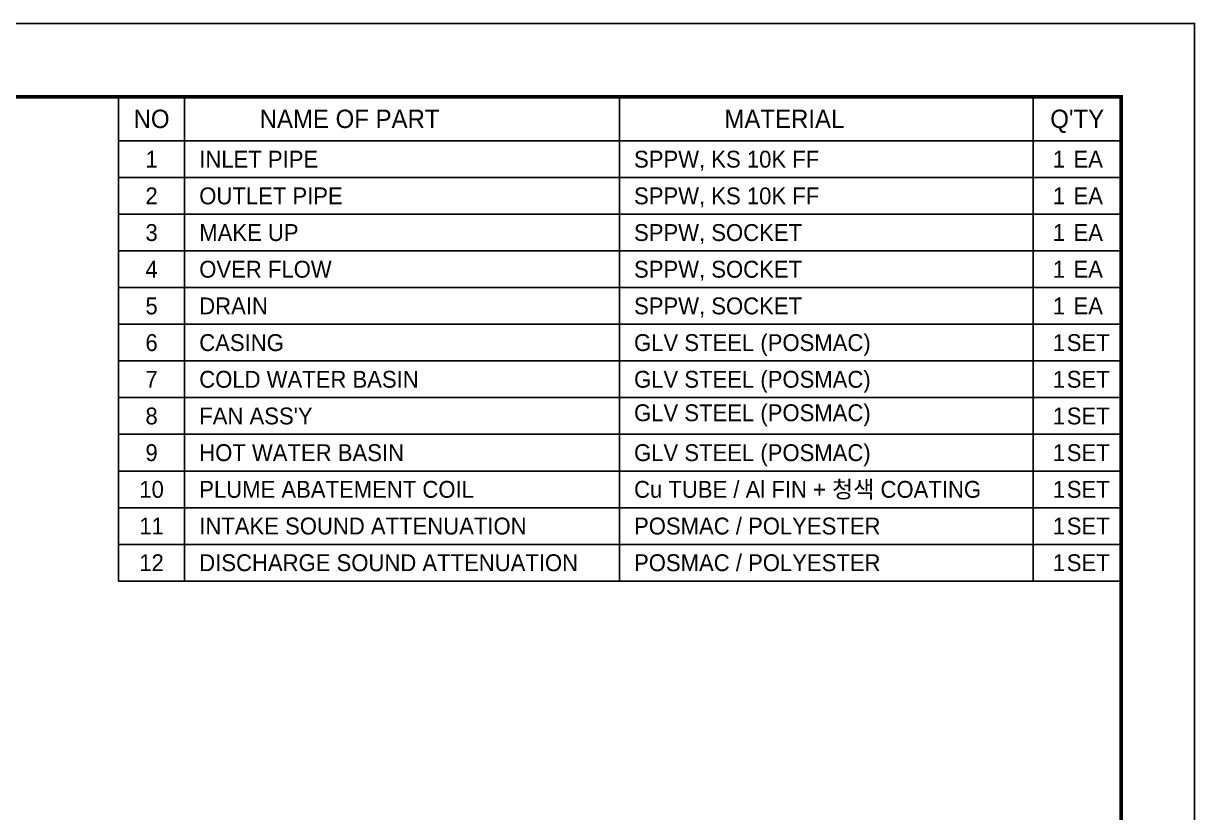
# Model space of a CAD drawing. Header units: millimetres. Extents: x -662372 to 32037, y -140374 to 23117.
# Drawn here: x 20858 to 32037, y 15588 to 23117 of the extents above; entities that cross this region are included whole.
import ezdxf
from ezdxf.enums import TextEntityAlignment as Align

# ---------------------------------------------------------------- set-up
doc = ezdxf.new("R2010")
doc.units = ezdxf.units.MM
for name, color, linetype in [('냉각탑_box', 1, 'Continuous'), ('냉각탑_form', 1, 'Continuous'), ('냉각탑_text', 3, 'Continuous')]:
    doc.layers.add(name, color=color, linetype=linetype)
doc.styles.add('돋움', font='Dotum.ttf')

msp = doc.modelspace()

# ---------------------------------------------------------------- linework, layer by layer
at = {"layer": 'Defpoints'}
msp.add_lwpolyline([(2629.4, 23117.1), (32036.6, 23117.1), (32036.6, 2322), (2629.4, 2322)], close=True, dxfattribs=at)
at = {"layer": '냉각탑_box'}
for p, q in [((21766.4, 17796.9), (21766.4, 22416.9)), ((21766.4, 22416.9), (31336.4, 22416.9)), ((22396.4, 22416.9), (22396.4, 17796.9)), ((26546.4, 22416.9), (26546.4, 17796.9)), ((30496.4, 22416.9), (30496.4, 17796.9)), ((31336.4, 22416.9), (31336.4, 18846.9)), ((21766.4, 21996.9), (31336.4, 21996.9)), ((21766.4, 21646.9), (31336.4, 21646.9)), ((21766.4, 21296.9), (31336.4, 21296.9)), ((21766.4, 20946.9), (31336.4, 20946.9)), ((21766.4, 20596.9), (31336.4, 20596.9)), ((21766.4, 20246.9), (31336.4, 20246.9)), ((21766.4, 19896.9), (31336.4, 19896.9)), ((21766.4, 19546.9), (31336.4, 19546.9)), ((21766.4, 19196.9), (31336.4, 19196.9)), ((31336.4, 18846.9), (21766.4, 18846.9)), ((21766.4, 18496.9), (31336.4, 18496.9)), ((21766.4, 18146.9), (31336.4, 18146.9)), ((21766.4, 17796.9), (31336.4, 17796.9))]:
    msp.add_line(p, q, dxfattribs=at)
at = {"layer": '냉각탑_form', "const_width": 35}
msp.add_lwpolyline([(3329.6, 22416.9), (3329.6, 3022.2), (31336.4, 3022.2), (31336.4, 22416.9)], close=True, dxfattribs=at)

# ---------------------------------------------------------------- texts
at = {"layer": '냉각탑_text', "style": '돋움'}
for s, height, p in [('NO', 175, (22081.4, 22206.9)), ('NAME OF PART', 175, (23971.4, 22206.9)), ('MATERIAL', 175, (28121.4, 22206.9)), ("Q'TY", 175, (30916.4, 22206.9)), ('1', 161, (22081.4, 21821.9)), ('1', 161, (30741.4, 21821.9)), ('EA', 161, (31021.4, 21821.9)), ('2', 161, (22081.4, 21471.9)), ('1', 161, (30741.4, 21471.9)), ('EA', 161, (31021.4, 21471.9)), ('3', 161, (22081.4, 21121.9)), ('1', 161, (30741.4, 21121.9)), ('EA', 161, (31021.4, 21121.9)), ('4', 161, (22081.4, 20771.9)), ('1', 161, (30741.4, 20771.9)), ('EA', 161, (31021.4, 20771.9)), ('5', 161, (22081.4, 20421.9)), ('1', 161, (30741.4, 20421.9)), ('EA', 161, (31021.4, 20421.9)), ('6', 161, (22081.4, 20071.9)), ('1', 161, (30741.4, 20071.9)), ('SET', 161, (31021.4, 20071.9)), ('7', 161, (22081.4, 19721.9)), ('1', 161, (30741.4, 19721.9)), ('SET', 161, (31021.4, 19721.9)), ('8', 161, (22081.4, 19371.9)), ('1', 161, (30741.4, 19371.9)), ('SET', 161, (31021.4, 19371.9)), ('9', 161, (22081.4, 19021.9)), ('1', 161, (30741.4, 19021.9)), ('SET', 161, (31021.4, 19021.9)), ('10', 161, (22081.4, 18671.9)), ('1', 161, (30741.4, 18671.9)), ('SET', 161, (31021.4, 18671.9)), ('11', 161, (22081.4, 18321.9)), ('1', 161, (30741.4, 18321.9)), ('SET', 161, (31021.4, 18321.9)), ('12', 161, (22081.4, 17971.9)), ('1', 161, (30741.4, 17971.9)), ('SET', 161, (31021.4, 17971.9))]:
    msp.add_text(s, height=height, dxfattribs=at).set_placement(p, align=Align.MIDDLE_CENTER)
for s, p in [('INLET PIPE', (22536.4, 21821.9)), ('SPPW, KS 10K FF', (26686.4, 21821.9)), ('OUTLET PIPE', (22536.4, 21471.9)), ('SPPW, KS 10K FF', (26686.4, 21471.9)), ('MAKE UP', (22536.4, 21121.9)), ('SPPW, SOCKET', (26686.4, 21121.9)), ('OVER FLOW', (22536.4, 20771.9)), ('SPPW, SOCKET', (26686.4, 20771.9)), ('DRAIN', (22536.4, 20421.9)), ('SPPW, SOCKET', (26686.4, 20421.9)), ('CASING', (22536.4, 20071.9)), ('GLV STEEL (POSMAC)', (26686.4, 20071.9)), ('COLD WATER BASIN', (22536.4, 19721.9)), ('GLV STEEL (POSMAC)', (26686.4, 19721.9)), ("FAN ASS'Y", (22536.4, 19371.9)), ('GLV STEEL (POSMAC)', (26686.4, 19402.7)), ('HOT WATER BASIN', (22536.4, 19021.9)), ('GLV STEEL (POSMAC)', (26686.4, 19021.9)), ('PLUME ABATEMENT COIL', (22536.4, 18671.9)), ('Cu TUBE / Al FIN + 청색 COATING', (26686.4, 18671.9)), ('INTAKE SOUND ATTENUATION', (22536.4, 18321.9)), ('POSMAC / POLYESTER', (26686.4, 18321.9)), ('DISCHARGE SOUND ATTENUATION', (22536.4, 17971.9)), ('POSMAC / POLYESTER', (26686.4, 17971.9))]:
    msp.add_text(s, height=161, dxfattribs=at).set_placement(p, align=Align.MIDDLE_LEFT)

doc.saveas('drawing.dxf')
